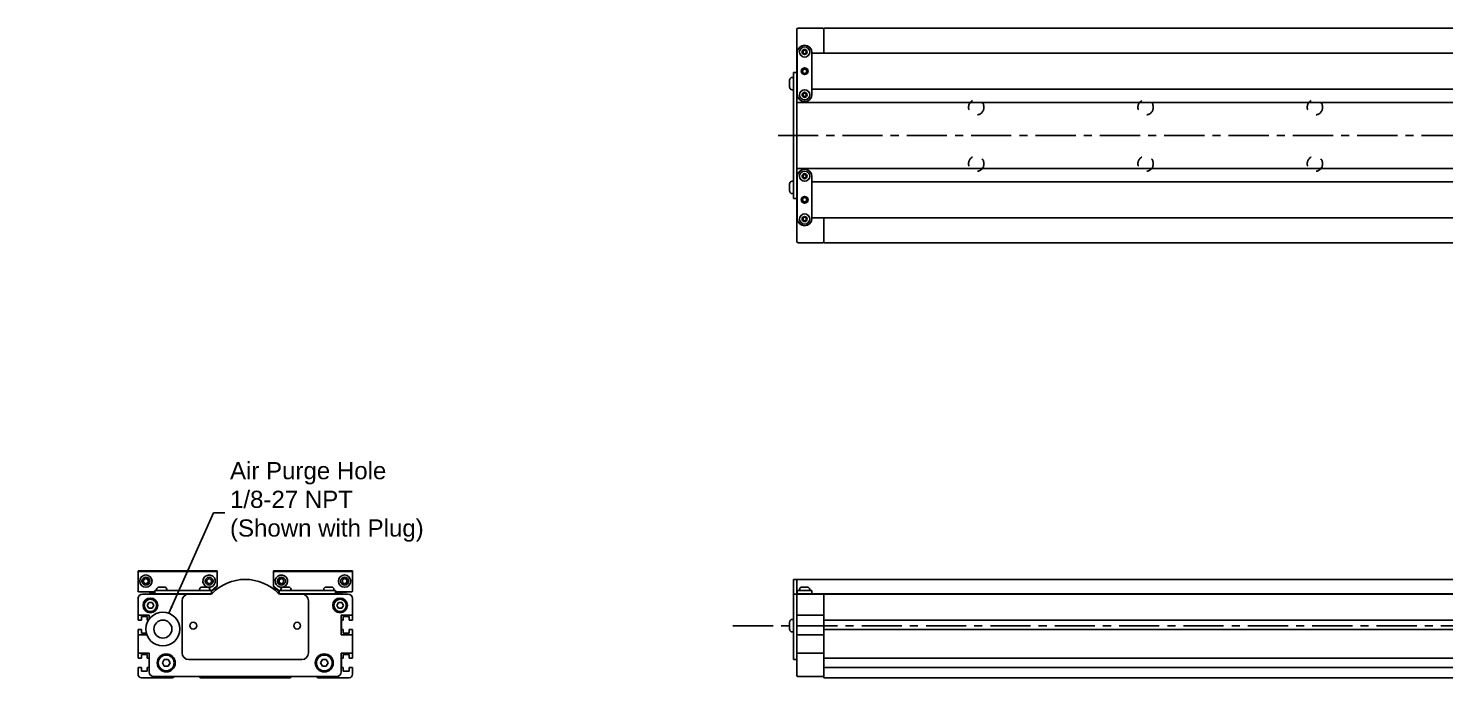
# Model space of a CAD drawing. Extents: x -7.4 to 48.3, y 2.1 to 24.3.
# Drawn here: x -7.42 to 17.28, y 12.93 to 24.26 of the extents above; entities that cross this region are included whole.
import ezdxf

# ---------------------------------------------------------------- set-up
doc = ezdxf.new("R2010")
doc.units = 0
doc.header["$LTSCALE"] = 1.87
doc.header["$MEASUREMENT"] = 0
doc.linetypes.add('CENTER', pattern=[0.6, 0.375, -0.075, 0.075, -0.075])
doc.linetypes.add('HIDDEN', pattern=[0.2, 0.1, -0.1])
doc.layers.get('0').update_dxf_attribs({"linetype": 'CONTINUOUS'})
doc.dimstyles.get("Standard").update_dxf_attribs({"dimtxt": 0.18, "dimasz": 0.18, "dimexe": 0.18, "dimexo": 0.0625, "dimgap": 0.09, "dimtad": 0, "dimtih": 1, "dimtoh": 1, "dimdec": 4, "dimzin": 0, "dimtxsty": 'STANDARD', "dimcen": 0.09, "dimazin": 3, "dimtfac": 1, "dimtdec": 4, "dimtofl": 0, "dimtmove": 0, "dimatfit": 3, "dimtolj": 1, "dimtzin": 0})

msp = doc.modelspace()

# ---------------------------------------------------------------- linework, layer by layer
for p, q in [((5.98, 20.538), (5.98, 24.238)), ((6, 24.258), (6.433, 24.258)), ((6.453, 23.825), (6.453, 24.258)), ((6.453, 24.258), (37.358, 24.258)), ((6.118, 23.963), (6.118, 23.963)), ((5.98, 23.705), (5.99, 23.71)), ((5.99, 23.835), (5.99, 23.107)), ((6.101, 23.874), (6.084, 23.845)), ((6.084, 23.845), (6.101, 23.815)), ((6.135, 23.874), (6.101, 23.874)), ((6.101, 23.815), (6.135, 23.815)), ((6.152, 23.845), (6.135, 23.874)), ((6.135, 23.815), (6.152, 23.845)), ((6.246, 23.107), (6.246, 23.835)), ((18.539, 23.825), (6.246, 23.825)), ((5.921, 21.286), (5.921, 23.49)), ((5.921, 23.49), (5.98, 23.49)), ((5.856, 23.363), (5.856, 23.225)), ((5.898, 23.402), (5.921, 23.402)), ((5.99, 23.311), (5.98, 23.316)), ((5.985, 23.313), (5.98, 23.313)), ((5.898, 23.185), (5.921, 23.185)), ((5.99, 23.195), (5.98, 23.195)), ((6.101, 23.126), (6.084, 23.097)), ((6.084, 23.097), (6.101, 23.067)), ((6.135, 23.126), (6.101, 23.126)), ((6.101, 23.067), (6.135, 23.067)), ((6.118, 22.979), (6.118, 22.979)), ((6.152, 23.097), (6.135, 23.126)), ((6.135, 23.067), (6.152, 23.097)), ((18.539, 23.195), (6.246, 23.195)), ((5.98, 22.961), (18.474, 22.961)), ((5.98, 21.815), (18.474, 21.815)), ((6.118, 21.798), (6.118, 21.798)), ((5.856, 21.551), (5.856, 21.414)), ((5.898, 21.591), (5.921, 21.591)), ((5.99, 21.581), (5.98, 21.581)), ((5.99, 21.67), (5.99, 20.941)), ((6.101, 21.709), (6.084, 21.679)), ((6.084, 21.679), (6.101, 21.65)), ((6.135, 21.709), (6.101, 21.709)), ((6.101, 21.65), (6.135, 21.65)), ((6.152, 21.679), (6.135, 21.709)), ((6.135, 21.65), (6.152, 21.679)), ((6.246, 20.941), (6.246, 21.67)), ((18.539, 21.581), (6.246, 21.581)), ((5.898, 21.374), (5.921, 21.374)), ((5.98, 21.286), (5.921, 21.286)), ((5.98, 21.461), (5.99, 21.466)), ((5.985, 21.463), (5.98, 21.463)), ((5.99, 21.066), (5.98, 21.071)), ((6.101, 20.961), (6.084, 20.931)), ((6.084, 20.931), (6.101, 20.902)), ((6.135, 20.961), (6.101, 20.961)), ((6.101, 20.902), (6.135, 20.902)), ((6.118, 20.813), (6.118, 20.813)), ((6.152, 20.931), (6.135, 20.961)), ((6.135, 20.902), (6.152, 20.931)), ((18.539, 20.951), (6.246, 20.951)), ((6.453, 20.518), (6.453, 20.951)), ((6, 20.518), (6.433, 20.518)), ((6.453, 20.518), (37.358, 20.518)), ((-5.505, 14.791), (-4.127, 14.791)), ((-5.505, 14.446), (-5.505, 14.791)), ((-5.486, 14.781), (-4.147, 14.781)), ((-5.407, 14.636), (-5.368, 14.659)), ((-5.407, 14.591), (-5.407, 14.636)), ((-5.368, 14.568), (-5.407, 14.591)), ((-5.368, 14.659), (-5.328, 14.636)), ((-5.328, 14.591), (-5.368, 14.568)), ((-5.328, 14.636), (-5.328, 14.591)), ((-4.305, 14.636), (-4.265, 14.659)), ((-4.305, 14.591), (-4.305, 14.636)), ((-4.265, 14.568), (-4.305, 14.591)), ((-4.265, 14.659), (-4.226, 14.636)), ((-4.226, 14.591), (-4.265, 14.568)), ((-4.226, 14.636), (-4.226, 14.591)), ((-4.127, 14.791), (-4.127, 14.534)), ((-3.143, 14.791), (-1.765, 14.791)), ((-3.143, 14.534), (-3.143, 14.791)), ((-3.123, 14.781), (-1.785, 14.781)), ((-3.045, 14.636), (-3.005, 14.659)), ((-3.045, 14.591), (-3.045, 14.636)), ((-3.005, 14.568), (-3.045, 14.591)), ((-3.005, 14.659), (-2.966, 14.636)), ((-2.966, 14.591), (-3.005, 14.568)), ((-2.966, 14.636), (-2.966, 14.591)), ((-1.942, 14.636), (-1.903, 14.659)), ((-1.942, 14.591), (-1.942, 14.636)), ((-1.903, 14.568), (-1.942, 14.591)), ((-1.903, 14.659), (-1.864, 14.636)), ((-1.864, 14.591), (-1.903, 14.568)), ((-1.864, 14.636), (-1.864, 14.591)), ((-1.765, 14.791), (-1.765, 14.446)), ((5.921, 13.245), (5.921, 14.643)), ((5.921, 14.643), (18.464, 14.643)), ((5.98, 14.375), (5.98, 14.643)), ((-5.21, 14.426), (-5.486, 14.426)), ((-5.427, 14.387), (-4.242, 14.387)), ((-5.308, 14.426), (-5.308, 14.417)), ((-5.294, 14.417), (-5.308, 14.417)), ((-5.294, 14.426), (-5.294, 14.412)), ((-5.21, 14.412), (-5.294, 14.412)), ((-4.226, 14.451), (-5.21, 14.451)), ((-5.21, 14.451), (-5.21, 14.392)), ((-4.227, 14.392), (-5.21, 14.392)), ((-5.181, 14.467), (-5.181, 14.451)), ((-5.141, 14.392), (-5.141, 14.387)), ((-5.047, 14.51), (-5.137, 14.51)), ((-5.043, 14.392), (-5.043, 14.387)), ((-5.003, 14.467), (-5.003, 14.451)), ((-4.952, 14.387), (-4.952, 14.392)), ((-4.563, 14.387), (-4.563, 14.392)), ((-4.442, 14.387), (-4.442, 14.392)), ((-4.432, 14.467), (-4.432, 14.451)), ((-4.393, 14.392), (-4.393, 14.387)), ((-4.299, 14.51), (-4.389, 14.51)), ((-4.295, 14.392), (-4.295, 14.387)), ((-4.255, 14.467), (-4.255, 14.451)), ((-4.134, 14.519), (-4.226, 14.442)), ((-4.226, 14.451), (-4.226, 14.393)), ((-4.221, 14.412), (-4.226, 14.412)), ((-4.224, 14.444), (-4.224, 14.412)), ((-4.222, 14.436), (-4.141, 14.503)), ((-4.221, 14.412), (-4.221, 14.436)), ((-3.045, 14.442), (-3.136, 14.519)), ((-3.129, 14.503), (-3.05, 14.437)), ((-3.05, 14.446), (-3.05, 14.412)), ((-3.05, 14.412), (-3.045, 14.412)), ((-2.06, 14.451), (-3.045, 14.451)), ((-3.045, 14.451), (-3.045, 14.393)), ((-2.06, 14.392), (-3.043, 14.392)), ((-3.029, 14.387), (-1.844, 14.387)), ((-3.015, 14.467), (-3.015, 14.451)), ((-2.976, 14.392), (-2.976, 14.387)), ((-2.881, 14.51), (-2.972, 14.51)), ((-2.877, 14.392), (-2.877, 14.387)), ((-2.838, 14.467), (-2.838, 14.451)), ((-2.828, 14.387), (-2.828, 14.392)), ((-2.708, 14.387), (-2.708, 14.392)), ((-2.319, 14.387), (-2.319, 14.392)), ((-2.267, 14.467), (-2.267, 14.451)), ((-2.228, 14.392), (-2.228, 14.387)), ((-2.133, 14.51), (-2.224, 14.51)), ((-2.129, 14.392), (-2.129, 14.387)), ((-2.09, 14.467), (-2.09, 14.451)), ((-2.06, 14.451), (-2.06, 14.392)), ((-1.785, 14.426), (-2.06, 14.426)), ((-1.977, 14.412), (-2.06, 14.412)), ((-1.98, 14.426), (-1.98, 14.412)), ((-1.977, 14.412), (-1.977, 14.418)), ((-1.962, 14.419), (-1.962, 14.417)), ((-1.869, 14.423), (-1.878, 14.422)), ((5.921, 14.387), (38.322, 14.387)), ((5.98, 14.392), (18.897, 14.392)), ((5.98, 14.367), (5.98, 12.97)), ((5.99, 14.451), (5.99, 14.392)), ((5.99, 14.451), (6.246, 14.451)), ((6.029, 14.467), (6.029, 14.451)), ((6.069, 14.392), (6.069, 14.387)), ((6.073, 14.51), (6.163, 14.51)), ((6.167, 14.392), (6.167, 14.387)), ((6.207, 14.467), (6.207, 14.451)), ((6.216, 14.387), (6.216, 14.392)), ((6.246, 14.451), (6.246, 14.392)), ((6.453, 12.928), (6.453, 14.387)), ((-5.505, 14.308), (-5.505, 13.933)), ((-5.346, 14.19), (-5.317, 14.239)), ((-5.317, 14.141), (-5.346, 14.19)), ((-5.317, 14.239), (-5.26, 14.239)), ((-5.26, 14.141), (-5.317, 14.141)), ((-5.26, 14.239), (-5.232, 14.19)), ((-5.232, 14.19), (-5.26, 14.141)), ((-2.039, 14.19), (-2.01, 14.239)), ((-2.01, 14.141), (-2.039, 14.19)), ((-2.01, 14.239), (-1.953, 14.239)), ((-1.953, 14.141), (-2.01, 14.141)), ((-1.953, 14.239), (-1.925, 14.19)), ((-1.925, 14.19), (-1.953, 14.141)), ((-1.765, 14.308), (-1.765, 13.933)), ((-5.505, 14.021), (-5.308, 14.021)), ((-5.308, 14.021), (-5.308, 13.954)), ((-1.962, 14.021), (-1.962, 13.678)), ((-1.962, 14.021), (-1.765, 14.021)), ((5.856, 13.767), (5.856, 13.905)), ((5.898, 13.944), (5.921, 13.944)), ((6.453, 14.021), (5.98, 14.021)), ((6.453, 13.932), (37.358, 13.932)), ((-5.505, 13.27), (-5.505, 13.768)), ((-5.505, 13.678), (-5.351, 13.678)), ((-1.962, 13.678), (-1.765, 13.678)), ((-1.765, 13.768), (-1.765, 13.27)), ((5.898, 13.728), (5.921, 13.728)), ((6.453, 13.678), (5.98, 13.678)), ((37.358, 13.767), (6.453, 13.767)), ((-5.505, 13.359), (-5.308, 13.359)), ((-5.308, 13.359), (-5.308, 13.029)), ((-1.962, 13.359), (-1.765, 13.359)), ((-1.962, 13.359), (-1.962, 13.029)), ((6.453, 13.359), (5.98, 13.359)), ((-5.505, 12.987), (-5.505, 13.105)), ((-5.505, 13.105), (-5.505, 12.987)), ((-5.081, 13.186), (-5.047, 13.245)), ((-5.047, 13.127), (-5.081, 13.186)), ((-5.047, 13.245), (-4.979, 13.245)), ((-4.979, 13.127), (-5.047, 13.127)), ((-4.979, 13.245), (-4.945, 13.186)), ((-4.945, 13.186), (-4.979, 13.127)), ((-2.325, 13.186), (-2.291, 13.245)), ((-2.291, 13.127), (-2.325, 13.186)), ((-2.291, 13.245), (-2.223, 13.245)), ((-2.223, 13.127), (-2.291, 13.127)), ((-2.223, 13.245), (-2.189, 13.186)), ((-2.189, 13.186), (-2.223, 13.127)), ((-1.765, 13.105), (-1.765, 12.987)), ((5.921, 13.245), (5.98, 13.245)), ((6.453, 13.271), (37.358, 13.271)), ((37.358, 13.105), (6.453, 13.105)), ((-5.505, 12.987), (-5.505, 13.002)), ((-5.505, 12.987), (-5.505, 13.002)), ((-4.903, 12.928), (-5.446, 12.928)), ((-2.041, 12.95), (-5.23, 12.95)), ((-4.889, 12.934), (-4.873, 12.95)), ((-4.444, 12.95), (-4.428, 12.934)), ((-2.856, 12.928), (-4.414, 12.928)), ((-2.842, 12.934), (-2.826, 12.95)), ((-2.397, 12.95), (-2.381, 12.934)), ((-1.824, 12.928), (-2.367, 12.928)), ((-1.765, 12.987), (-1.765, 13.002)), ((6, 12.95), (6.433, 12.95)), ((6.453, 12.928), (37.358, 12.928))]:
    msp.add_line(p, q)
at = {"color": 2, "linetype": 'CENTER'}
for p, q in [((5.654, 22.388), (39.263, 22.388)), ((4.868, 13.836), (40.65, 13.836))]:
    msp.add_line(p, q, dxfattribs=at)
at = {"color": 7, "linetype": 'CONTINUOUS'}
for p, q in [((-4.738, 14.269), (-4.738, 13.363)), ((-2.533, 13.363), (-2.533, 14.269)), ((-5.505, 13.933), (-5.446, 13.933)), ((-5.446, 13.933), (-5.446, 13.998)), ((-5.446, 13.998), (-5.344, 13.998)), ((-5.344, 13.998), (-5.344, 13.933)), ((-5.344, 13.933), (-5.323, 13.933)), ((-1.927, 13.933), (-1.958, 13.933)), ((-1.958, 13.933), (-1.958, 13.768)), ((-1.824, 13.998), (-1.927, 13.998)), ((-1.927, 13.998), (-1.927, 13.933)), ((-1.824, 13.933), (-1.824, 13.998)), ((-1.765, 13.933), (-1.824, 13.933)), ((-5.505, 13.768), (-5.446, 13.768)), ((-5.446, 13.703), (-5.446, 13.768)), ((-5.358, 13.703), (-5.446, 13.703)), ((-1.958, 13.768), (-1.927, 13.768)), ((-1.927, 13.768), (-1.927, 13.703)), ((-1.927, 13.703), (-1.824, 13.703)), ((-1.824, 13.703), (-1.824, 13.768)), ((-1.765, 13.768), (-1.824, 13.768)), ((-5.446, 13.27), (-5.446, 13.335)), ((-5.446, 13.335), (-5.344, 13.335)), ((-5.344, 13.335), (-5.344, 13.27)), ((-1.824, 13.335), (-1.927, 13.335)), ((-1.927, 13.335), (-1.927, 13.27)), ((-1.824, 13.27), (-1.824, 13.335)), ((-5.505, 13.27), (-5.446, 13.27)), ((-5.505, 13.105), (-5.446, 13.105)), ((-5.446, 13.04), (-5.446, 13.105)), ((-5.344, 13.27), (-5.312, 13.27)), ((-5.312, 13.105), (-5.344, 13.105)), ((-5.344, 13.105), (-5.344, 13.04)), ((-5.312, 13.27), (-5.312, 13.105)), ((-4.619, 13.245), (-2.651, 13.245)), ((-1.958, 13.27), (-1.958, 13.105)), ((-1.927, 13.27), (-1.958, 13.27)), ((-1.958, 13.105), (-1.927, 13.105)), ((-1.927, 13.105), (-1.927, 13.04)), ((-1.765, 13.27), (-1.824, 13.27)), ((-1.824, 13.04), (-1.824, 13.105)), ((-1.765, 13.105), (-1.824, 13.105)), ((-5.344, 13.04), (-5.446, 13.04)), ((-1.927, 13.04), (-1.824, 13.04))]:
    msp.add_line(p, q, dxfattribs=at)
for points in [[(-1.893, 14.426), (-1.894, 14.426), (-1.896, 14.425), (-1.901, 14.424), (-1.909, 14.423), (-1.918, 14.422), (-1.929, 14.421), (-1.941, 14.42), (-1.955, 14.419), (-1.97, 14.418), (-1.98, 14.418)], [(-1.878, 14.422), (-1.889, 14.421), (-1.902, 14.42), (-1.916, 14.419), (-1.931, 14.418), (-1.946, 14.417), (-1.962, 14.417)], [(-1.854, 14.426), (-1.854, 14.426), (-1.857, 14.425), (-1.862, 14.424), (-1.869, 14.423)]]:
    msp.add_lwpolyline(points)
for centre, radius in [((6.118, 23.845), 0.0886), ((6.118, 23.845), 0.0443), ((6.118, 23.51), 0.0591), ((6.118, 23.51), 0.0492), ((6.118, 23.51), 0.0374), ((6.118, 23.097), 0.0886), ((6.118, 23.097), 0.0443), ((6.118, 21.679), 0.0886), ((6.118, 21.679), 0.0443), ((6.118, 21.266), 0.0591), ((6.118, 21.266), 0.0492), ((6.118, 21.266), 0.0374), ((6.118, 20.931), 0.0886), ((6.118, 20.931), 0.0443), ((-5.368, 14.613), 0.108), ((-5.368, 14.613), 0.0689), ((-4.265, 14.613), 0.0689), ((-3.005, 14.613), 0.0689), ((-1.903, 14.613), 0.108), ((-1.903, 14.613), 0.0689), ((-5.289, 14.19), 0.128), ((-5.289, 14.19), 0.108), ((-1.982, 14.19), 0.128), ((-1.982, 14.19), 0.108), ((-5.013, 13.186), 0.157), ((-2.257, 13.186), 0.157), ((-5.013, 13.186), 0.138), ((-2.257, 13.186), 0.138)]:
    msp.add_circle(centre, radius)
at = {"color": 4, "linetype": 'HIDDEN'}
for centre in [(9.11, 22.88), (12.063, 22.88), (15.015, 22.88), (9.11, 21.896), (12.063, 21.896), (15.015, 21.896)]:
    msp.add_circle(centre, 0.134, dxfattribs=at)
at = {"color": 7, "linetype": 'CONTINUOUS'}
for centre, radius in [((-5.072, 13.777), 0.295), ((-5.072, 13.777), 0.157), ((-4.541, 13.836), 0.0591), ((-2.73, 13.836), 0.0591)]:
    msp.add_circle(centre, radius, dxfattribs=at)
for centre, radius, start, end in [((6, 24.238), 0.0197, 90, 180), ((6.433, 24.238), 0.0197, 22.5, 90), ((6.118, 23.835), 0.128, 90, 180), ((6.118, 23.835), 0.128, 0, 90), ((5.898, 23.36), 0.0414, 90, 177.2056), ((5.898, 23.227), 0.0414, 182.7944, 270), ((6.118, 23.107), 0.128, 180, 270), ((6.118, 23.107), 0.128, 270, 0), ((6.118, 21.67), 0.128, 90, 180), ((6.118, 21.67), 0.128, 0, 90), ((5.898, 21.549), 0.0414, 90, 177.2056), ((5.898, 21.416), 0.0414, 182.7944, 270), ((6.118, 20.941), 0.128, 180, 270), ((6.118, 20.941), 0.128, 270, 0), ((6, 20.538), 0.0197, 180, 270), ((6.433, 20.538), 0.0197, 270, 337.5), ((-5.486, 14.761), 0.0197, 90, 180), ((-4.265, 14.613), 0.108, 260.818, 252.033), ((-3.635, 13.836), 0.807, 44.2407, 135.7593), ((-4.147, 14.761), 0.0197, 0, 90), ((-3.123, 14.761), 0.0197, 90, 180), ((-3.005, 14.613), 0.108, 287.967, 279.182), ((-1.785, 14.761), 0.0197, 0, 90), ((-5.486, 14.446), 0.0197, 180, 270), ((-5.427, 14.308), 0.0787, 90, 180), ((-5.137, 14.467), 0.0433, 90, 180), ((-5.047, 14.467), 0.0433, 0, 90), ((-4.389, 14.467), 0.0433, 90, 180), ((-4.299, 14.467), 0.0433, 0, 90), ((-4.25, 14.446), 0.0591, 270, 315.1572), ((-4.242, 14.426), 0.0394, 270, 315.7593), ((-4.247, 14.466), 0.0394, 306.5672, 310), ((-4.167, 14.533), 0.0394, 310, 0), ((-4.147, 14.534), 0.0197, 310, 0), ((-3.123, 14.534), 0.0197, 180, 230), ((-3.104, 14.533), 0.0394, 180, 230), ((-3.021, 14.446), 0.0591, 224.8428, 270), ((-3.029, 14.426), 0.0394, 224.2407, 270), ((-2.972, 14.467), 0.0433, 90, 180), ((-2.881, 14.467), 0.0433, 0, 90), ((-2.224, 14.467), 0.0433, 90, 180), ((-2.133, 14.467), 0.0433, 0, 90), ((-1.844, 14.308), 0.0787, 0, 90), ((-1.785, 14.446), 0.0197, 270, 0), ((-1.824, 14.315), 0.0591, 0, 43.6893), ((-1.824, 14.315), 0.0591, 0, 43.6893), ((6, 14.367), 0.0197, 90, 180), ((6.073, 14.467), 0.0433, 90, 180), ((6.163, 14.467), 0.0433, 0, 90), ((6.433, 14.367), 0.0197, 22.5, 90), ((5.898, 13.903), 0.0414, 90, 177.2056), ((5.898, 13.769), 0.0414, 182.7944, 270), ((-5.446, 12.987), 0.0591, 180, 270), ((-5.23, 13.029), 0.0787, 180, 270), ((-4.903, 12.948), 0.0197, 270, 315), ((-4.414, 12.948), 0.0197, 225, 270), ((-2.856, 12.948), 0.0197, 270, 315), ((-2.367, 12.948), 0.0197, 225, 270), ((-2.041, 13.029), 0.0787, 270, 0), ((-1.824, 12.987), 0.0591, 270, 0), ((6, 12.97), 0.0197, 180, 270), ((6.433, 12.97), 0.0197, 270, 0)]:
    msp.add_arc(centre, radius, start, end)
for centre, start, end in [((-4.619, 14.269), 90, 180), ((-2.651, 14.269), 0, 90), ((-4.619, 13.363), 180, 270), ((-2.651, 13.363), 270, 0)]:
    msp.add_arc(centre, 0.118, start, end, dxfattribs=at)

# ---------------------------------------------------------------- texts
at = {"insert": (-3.901, 15.995), "char_height": 0.3, "attachment_point": 4}
msp.add_mtext('{\\fArial|b0|i0|c0|p34;Air Purge Hole\\P1/8-27 NPT\\P(Shown with Plug)}', dxfattribs=at)

# ---------------------------------------------------------------- leaders
at = {"annotation_type": 0, "has_hookline": 1, "hookline_direction": 1, "text_width": 3.337}
msp.add_leader([(-4.968, 14.053), (-4.188, 15.803), (-3.991, 15.803)], dimstyle='STANDARD', override={"dimtxt": 0.384208, "dimasz": 0.125, "dimexe": 0.612, "dimexo": 0.2125, "dimgap": 0.09, "dimtad": 0, "dimtxsty": 'STANDARD', "dimcen": 0.306, "dimtmove": 0}, dxfattribs=at)

doc.saveas('drawing.dxf')
